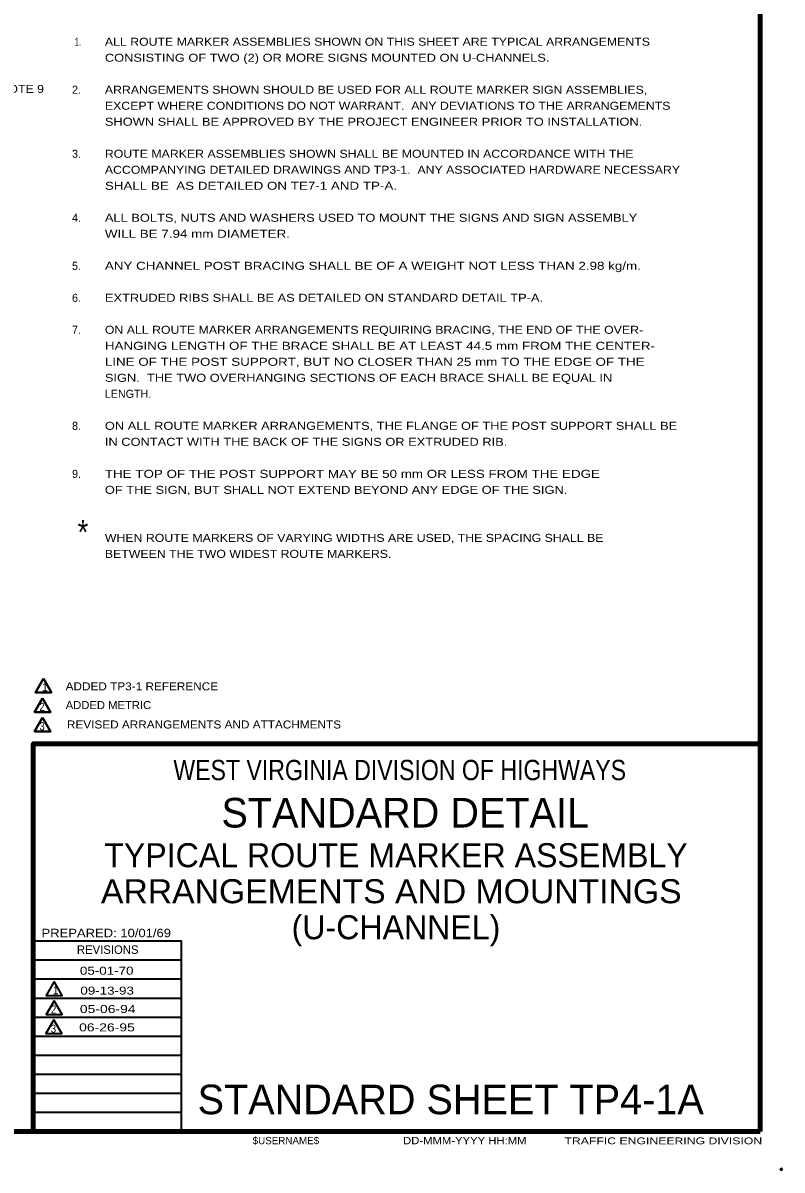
# Model space of a CAD drawing. Extents: x 826 to 1681, y -33 to 511.
# Drawn here: x 1453.5 to 1681.1, y -32.8 to 311.3 of the extents above; entities that cross this region are included whole.
import ezdxf
from ezdxf.enums import TextEntityAlignment as Align

# ---------------------------------------------------------------- set-up
doc = ezdxf.new("R2010")
doc.units = 0
doc.header["$LTSCALE"] = 0.96
doc.header["$PDMODE"] = 32
doc.header["$PDSIZE"] = 0.48
doc.layers.add('1', color=7, linetype='Continuous', lineweight=40)
doc.layers.add('61', color=7, linetype='Continuous', lineweight=35)

msp = doc.modelspace()

# ---------------------------------------------------------------- linework, layer by layer
at = {"layer": '1', "lineweight": 158}
for q in [(1674.589, 504.8639), (1674.589, 95.0639), (882.989, -21.2361)]:
    msp.add_line((1674.589, -21.2361), q, dxfattribs=at)
at = {"layer": '1', "lineweight": 13}
msp.add_line((1674.589, -21.2361), (1674.589, 504.8639), dxfattribs=at)
at = {"layer": '1', "lineweight": 35}
for p, q in [((1501.089, 30.1639), (1456.589, 30.1639)), ((1501.089, 24.4639), (1456.589, 24.4639)), ((1501.089, 18.6639), (1456.589, 18.6639)), ((1501.089, 12.9639), (1456.589, 12.9639)), ((1501.089, 7.2639), (1456.589, 7.2639)), ((1501.089, 1.5639), (1456.589, 1.5639)), ((1501.089, -4.1361), (1456.589, -4.1361)), ((1501.089, -9.8361), (1456.589, -9.8361)), ((1501.089, -15.5361), (1456.589, -15.5361))]:
    msp.add_line(p, q, dxfattribs=at)
at = {"layer": '1'}
for points in [[(1459.6384, 114.6181), (1457.2384, 110.4612), (1462.0384, 110.4612)], [(1459.394, 108.7511), (1456.994, 104.5942), (1461.794, 104.5942)], [(1459.394, 102.9292), (1456.994, 98.7723), (1461.794, 98.7723)]]:
    msp.add_lwpolyline(points, close=True, dxfattribs=at)
at = {"layer": '1', "lineweight": 158}
msp.add_lwpolyline([(1456.589, -21.2361), (1456.589, 95.0639), (1674.589, 95.0639)], dxfattribs=at)
at = {"layer": '1', "lineweight": 35}
msp.add_lwpolyline([(1501.089, -21.2361), (1501.089, 35.8639), (1456.589, 35.8639)], dxfattribs=at)
for points in [[(1462.8637, 23.736), (1460.4637, 19.5791), (1465.2637, 19.5791)], [(1462.8686, 18.0008), (1460.4686, 13.8439), (1465.2686, 13.8439)], [(1462.7864, 12.3136), (1460.3864, 8.1567), (1465.1864, 8.1567)]]:
    msp.add_lwpolyline(points, close=True, dxfattribs=at)
at = {"layer": '1'}
msp.add_point((1680.889, -32.5361), dxfattribs=at)
at = {"layer": '61', "lineweight": 53}
for q in [(1521.889, -21.2361), (1521.889, -21.2361), (1521.889, -21.2361), (1522.189, -21.2361), (1522.189, -21.2361)]:
    msp.add_line((1674.589, -21.2361), q, dxfattribs=at)

# ---------------------------------------------------------------- texts
at = {"layer": '1', "width": 0.65}
msp.add_text('1.', height=2.4, dxfattribs=at).set_placement((1470.9105, 304.4411), align=Align.RIGHT)
at = {"layer": '1'}
for s, height, width, p in [('ALL ROUTE MARKER ASSEMBLIES SHOWN ON THIS SHEET ARE TYPICAL ARRANGEMENTS', 2.4, 1.15, (1478.0778, 304.4411)), ('CONSISTING OF TWO (2) OR MORE SIGNS MOUNTED ON U-CHANNELS.', 2.4, 1.2, (1478.0778, 299.6411)), ('ARRANGEMENTS SHOWN SHOULD BE USED FOR ALL ROUTE MARKER SIGN ASSEMBLIES,', 2.4, 1.15, (1478.0778, 290.0411)), ('EXCEPT WHERE CONDITIONS DO NOT WARRANT.  ANY DEVIATIONS TO THE ARRANGEMENTS', 2.4, 1.15, (1478.0778, 285.2411)), ('SHOWN SHALL BE APPROVED BY THE PROJECT ENGINEER PRIOR TO INSTALLATION.', 2.4, 1.2, (1478.0778, 280.4411)), ('ROUTE MARKER ASSEMBLIES SHOWN SHALL BE MOUNTED IN ACCORDANCE WITH THE', 2.4, 1.15, (1478.0778, 270.8411)), ('ACCOMPANYING DETAILED DRAWINGS AND TP3-1.  ANY ASSOCIATED HARDWARE NECESSARY', 2.4, 1.15, (1478.0778, 266.0411)), ('SHALL BE  AS DETAILED ON TE7-1 AND TP-A.', 2.4, 1.25, (1478.0778, 261.2411)), ('ALL BOLTS, NUTS AND WASHERS USED TO MOUNT THE SIGNS AND SIGN ASSEMBLY', 2.4, 1.2, (1478.0778, 251.6411)), ('WILL BE 7.94 mm DIAMETER.', 2.4, 1.25, (1478.0778, 246.8411)), ('ANY CHANNEL POST BRACING SHALL BE OF A WEIGHT NOT LESS THAN 2.98 kg/m.', 2.4, 1.25, (1478.0778, 237.2411)), ('EXTRUDED RIBS SHALL BE AS DETAILED ON STANDARD DETAIL TP-A.', 2.4, 1.2, (1478.0778, 227.6411)), ('ON ALL ROUTE MARKER ARRANGEMENTS REQUIRING BRACING, THE END OF THE OVER-', 2.4, 1.15, (1478.0778, 218.0411)), ('HANGING LENGTH OF THE BRACE SHALL BE AT LEAST 44.5 mm FROM THE CENTER-', 2.4, 1.25, (1478.0778, 213.2411)), ('LINE OF THE POST SUPPORT, BUT NO CLOSER THAN 25 mm TO THE EDGE OF THE', 2.4, 1.25, (1478.0778, 208.4411)), ('SIGN.  THE TWO OVERHANGING SECTIONS OF EACH BRACE SHALL BE EQUAL IN', 2.4, 1.2, (1478.0778, 203.6411)), ('ON ALL ROUTE MARKER ARRANGEMENTS, THE FLANGE OF THE POST SUPPORT SHALL BE', 2.4, 1.2, (1478.0778, 189.2411)), ('IN CONTACT WITH THE BACK OF THE SIGNS OR EXTRUDED RIB.', 2.4, 1.2, (1478.0778, 184.4411)), ('THE TOP OF THE POST SUPPORT MAY BE 50 mm OR LESS FROM THE EDGE', 2.4, 1.25, (1478.0778, 174.8411)), ('OF THE SIGN, BUT SHALL NOT EXTEND BEYOND ANY EDGE OF THE SIGN.', 2.4, 1.2, (1478.0778, 170.0411)), ('WHEN ROUTE MARKERS OF VARYING WIDTHS ARE USED, THE SPACING SHALL BE', 2.4, 1.15, (1478.0778, 155.6411)), ('BETWEEN THE TWO WIDEST ROUTE MARKERS.', 2.4, 1.15, (1478.0778, 150.8411)), ('PREPARED: 10/01/69', 2.537, 1.15, (1459.089, 37.0639)), ('DD-MMM-YYYY HH:MM', 2.2, 1.15, (1567.489, -25.0361)), ('TRAFFIC ENGINEERING DIVISION', 2.031, 1.35, (1615.889, -25.0361))]:
    msp.add_text(s, height=height, dxfattribs=dict(at, width=width)).set_placement(p)
for s, height, width, p in [('NOTE 9', 2.4, 1.15, (1453.1548, 290.2894)), ('*', 7.2, 0.85, (1471.5086, 154.9617)), ('ADDED TP3-1 REFERENCE', 2.4, 1.1, (1489.1689, 111.1095)), ('2', 2.4, 0.9, (1459.2421, 104.9567)), ('ADDED METRIC', 2.4, 1.05, (1479.1491, 105.4869)), ('3', 2.4, 0.9, (1459.2515, 99.1348)), ('REVISED ARRANGEMENTS AND ATTACHMENTS', 2.4, 1.1, (1507.7992, 99.665)), ('WEST VIRGINIA DIVISION OF HIGHWAYS', 6.089, 0.85, (1566.489, 84.1639)), ('ARRANGEMENTS AND MOUNTINGS ', 7.2, 1.05, (1565.3646, 47.2579)), ('05-01-70', 2.4, 1.25, (1478.6256, 25.8165)), ('09-13-93', 2.4, 1.25, (1478.7562, 19.8412)), ('2', 2.4, 0.9, (1462.7167, 14.2064)), ('05-06-94', 2.4, 1.3, (1478.9346, 14.3294)), ('3', 2.4, 0.9, (1462.6343, 8.4335)), ('06-26-95', 2.4, 1.3, (1478.703, 8.8176))]:
    msp.add_text(s, height=height, dxfattribs=dict(at, width=width)).set_placement(p, align=Align.CENTER)
for s, p in [('2.', (1470.9105, 290.0411)), ('3.', (1470.9105, 270.8411)), ('4.', (1470.9105, 251.6411)), ('5.', (1470.9105, 237.2411)), ('6.', (1470.9105, 227.6411)), ('7.', (1470.9105, 218.0411)), ('8.', (1470.9105, 189.2411)), ('9.', (1470.9105, 174.8411))]:
    msp.add_text(s, height=2.4, dxfattribs=at).set_placement(p, align=Align.RIGHT)
for s, height, p in [('LENGTH.', 2.4, (1478.0778, 198.8411)), ('REVISIONS', 2.537, (1469.689, 32.0639)), ('STANDARD SHEET TP4-1A', 8.881, (1505.889, -16.0361)), ('$USERNAME$', 2.2, (1522.389, -25.0361))]:
    msp.add_text(s, height=height, dxfattribs=at).set_placement(p)
for s, height, p in [('1', 2.4, (1460.1032, 110.8237)), ('STANDARD DETAIL', 8.881, (1568.139, 69.9639)), ('TYPICAL ROUTE MARKER ASSEMBLY', 7.2, (1565.3646, 58.0579)), ('(U-CHANNEL)', 7.2, (1565.3646, 36.4579)), ('1', 2.4, (1463.3285, 19.9416))]:
    msp.add_text(s, height=height, dxfattribs=at).set_placement(p, align=Align.CENTER)

doc.saveas('drawing.dxf')
